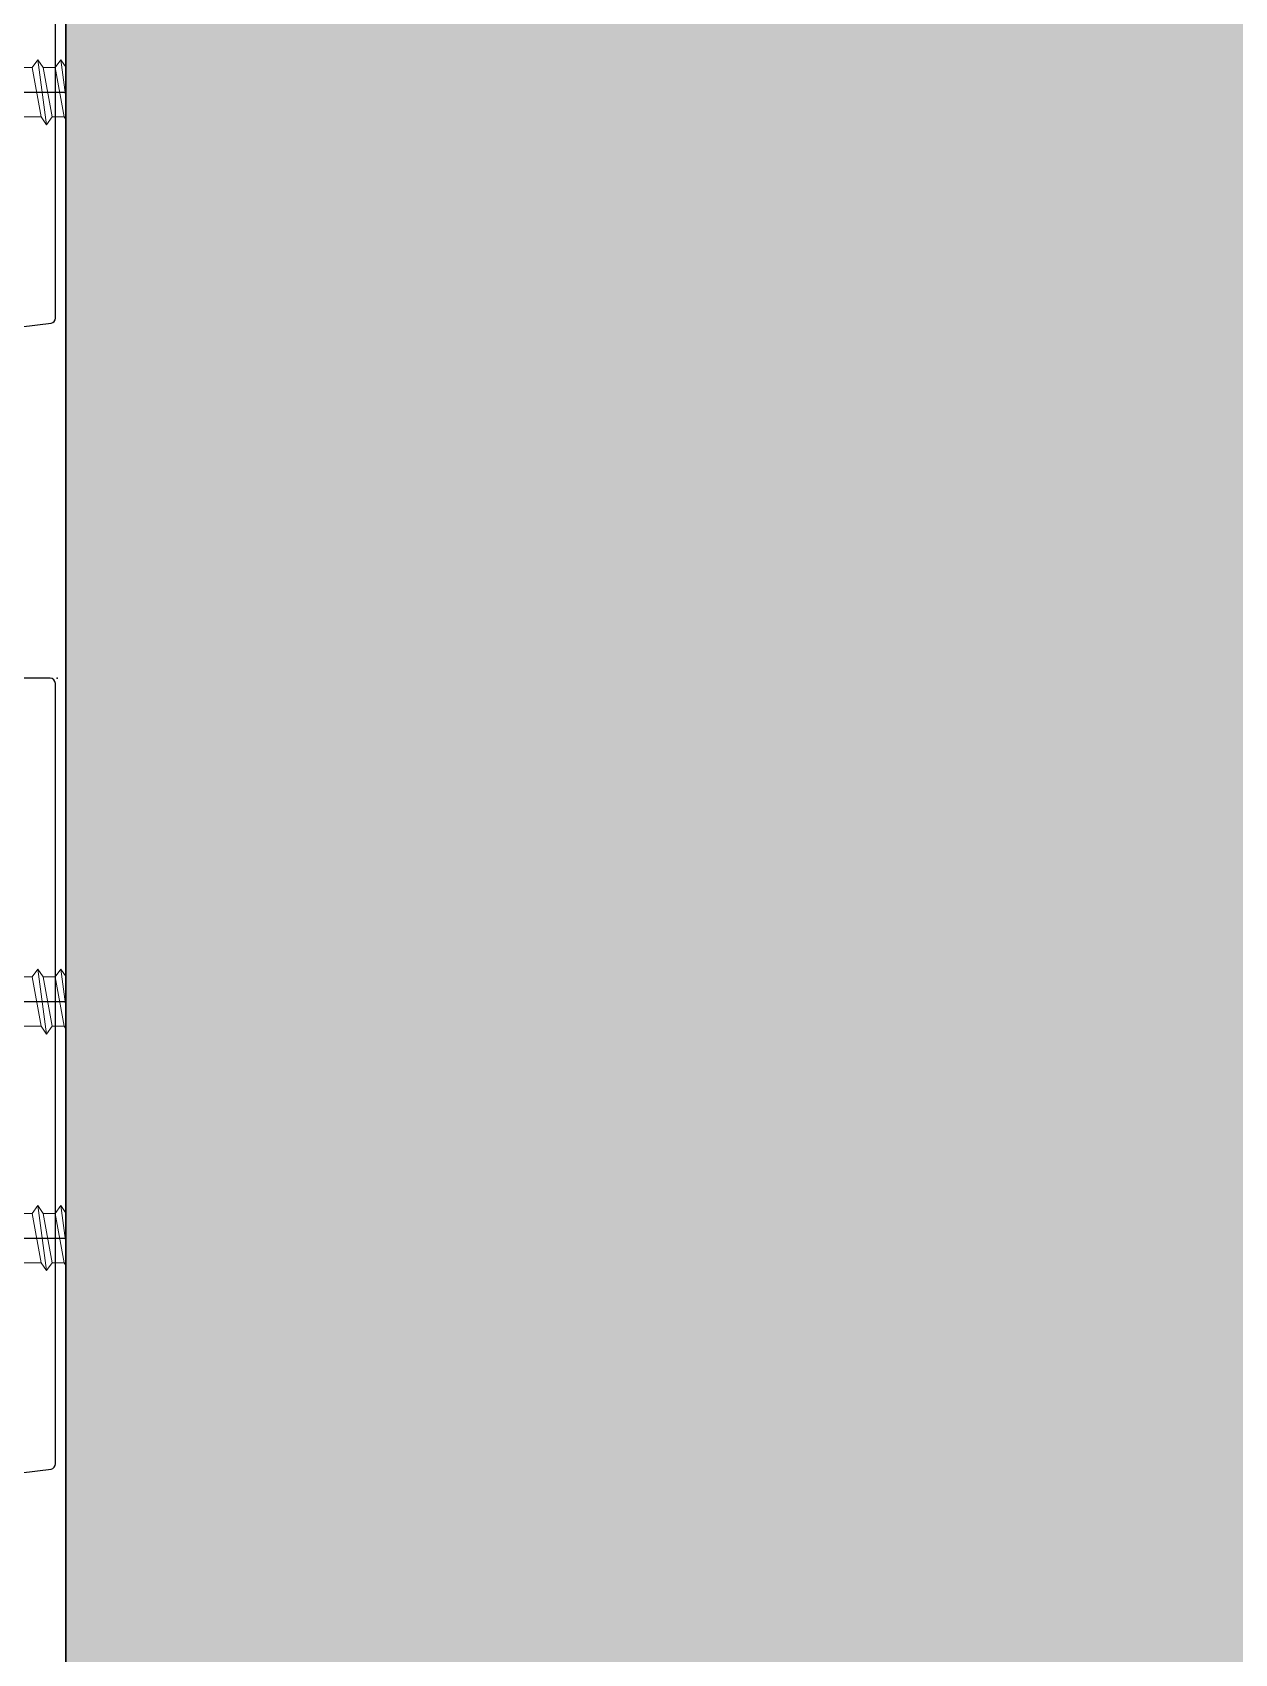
# Model space of a CAD drawing. Header units: millimetres. Extents: x 2519235 to 7246330, y 25937 to 201821.
# Drawn here: x 2717424 to 2717492.2, y 105497.6 to 105589.6 of the extents above; entities that cross this region are included whole.
import ezdxf

# ---------------------------------------------------------------- set-up
doc = ezdxf.new("R2010")
doc.units = ezdxf.units.MM
doc.set_wipeout_variables(frame=1)
doc.linetypes.add('CENTER', pattern=[50.800000000000004, 31.75, -6.35, 6.35, -6.35])
for name, color, linetype in [('010 - ASPG_ACCESSORIES_MAIN_COLOR_1', 7, 'Continuous'), ('010 - ASPG_ACCESSORIES_SUB_COLOR_2', 7, 'Continuous'), ('010 - ASPG_ACCESSORIES_SYMBOL_', 7, 'Continuous'), ('010 - ASPG_EXTR_DEF_SUB', 7, 'Continuous'), ('010 - ASPG_EXTR_MAIN_COLOR_2', 7, 'Continuous'), ('010 - ASPG_FASTERN_MAIN_COLOR_1', 7, 'Continuous'), ('010 - ASPG_FLASHING_HATCH_', 7, 'Continuous'), ('010 - ASPG_FLASHING_MAIN_COLOR_4', 7, 'Continuous'), ('010 - ASPG_FLASHING_WIPEOUT_', 7, 'Continuous'), ('010 - ASPG_FRAMING_CUT_COLOR_4', 7, 'Continuous'), ('010 - ASPG_FRAMING_HATCH_', 7, 'Continuous'), ('010 - ASPG_FRAMING_MAIN_COLOR_2', 7, 'Continuous'), ('010 - ASPG_FRAMING_SUB_COLOR_2', 7, 'Continuous'), ('010 - ASPG_FRAMING_WIPEOUT_', 7, 'Continuous'), ('BOLT & SCREW', 7, 'Continuous'), ('Center Line', 7, 'CENTER')]:
    doc.layers.add(name, color=color, linetype=linetype)
doc.layers.add('12-GRID', color=7, linetype='CENTER', lineweight=13)
doc.layers.add('SCREW', color=7, linetype='Continuous', lineweight=5)

# ---------------------------------------------------------------- blocks, each defined once
blk = doc.blocks.new('*U2952')
at = {"layer": '12-GRID', "color": 7, "linetype": 'CENTER'}
for p, q in [((5.684341886080801e-14, -6.200000000000029), (5.684341886080801e-14, 2.200000000000029)), ((-4.199999999999973, -2), (4.200000000000085, -2))]:
    blk.add_line(p, q, dxfattribs=at)
at = {"layer": 'BOLT & SCREW', "color": 7}
for p, q in [((-0.2288719817826677, -1.446462371730204), (-0.4418749999998197, -0.2325000000002947)), ((0.2288719817822642, -1.446462371730562), (0.4418749999996946, -0.2324999999999764)), ((-0.553537628269381, -1.771128018217196), (-1.767499999999847, -1.558125000000442)), ((-0.4577439635652332, -1.771128018217196), (-0.8837500000000146, -1.558125000000442)), ((-0.2288719817826677, -1.542256036434869), (-0.4418749999998197, -1.116250000000048)), ((0.2288719817822642, -1.542256036434869), (0.4418749999996946, -1.116250000000048)), ((0.4577439635647103, -1.771128018217196), (0.8837499999994917, -1.558125000000442)), ((0.5535376282692559, -1.771128018217196), (1.767500000000001, -1.558125000000124)), ((-0.553537628269381, -2.228871981782805), (-1.767500000000483, -2.441875000000354)), ((-0.4577439635652332, -2.228871981782805), (-0.8837500000000146, -2.441875000000354)), ((-0.2288719817826677, -2.457743963565131), (-0.4418749999998197, -2.883750000000271)), ((-0.2288719817821107, -2.553537628269438), (-0.4418749999998197, -3.767500000000023)), ((0.4418749999996946, -2.883750000000271), (0.2288719817829008, -2.457743963565131)), ((0.2288719817829008, -2.553537628269438), (0.4418749999999732, -3.767500000000023)), ((0.4577439635647103, -2.228871981782805), (0.8837500000001283, -2.441874999999877)), ((0.5535376282692559, -2.228871981782805), (1.767500000000001, -2.441874999999877))]:
    blk.add_line(p, q, dxfattribs=at)
for points in [[(-1.767500000000006, -1.558125000000442), (-0.8837500000001342, -1.558125000000442, 0.4142135623730394), (-0.4418749999998197, -1.116250000000048), (-0.4418749999998197, -0.2325000000002947), (0.4418749999996946, -0.2324999999999764), (0.4418749999996946, -1.116250000000048, 0.4142135623731505), (0.8837500000000089, -1.558125000000442), (1.76750000000012, -1.558125000000124), (1.76750000000012, -2.441874999999877), (0.8837500000000089, -2.441874999999877, 0.414213562373095), (0.4418749999996946, -2.883750000000271), (0.4418749999999732, -3.767500000000023), (-0.4418749999998197, -3.767500000000023), (-0.4418749999998197, -2.883750000000271, 0.4142135623730397), (-0.8837500000001342, -2.441875000000354), (-1.767500000000483, -2.441875000000354)], [(0.2288719817829008, -2.457743963565131, -0.414213562373095), (0.4577439635645909, -2.228871981782805), (0.5535376282692559, -2.228871981782805), (0.5535376282692559, -1.771128018217196), (0.4577439635645909, -1.771128018217196, -0.4142135623730951), (0.228871981782105, -1.542256036434869), (0.228871981782105, -1.446462371730562), (-0.2288719817826677, -1.446462371730204), (-0.2288719817826677, -1.542256036434869, -0.4142135623730951), (-0.4577439635649944, -1.771128018217196), (-0.553537628269381, -1.771128018217196), (-0.553537628269381, -2.228871981782805), (-0.4577439635649944, -2.228871981782805, -0.4142135623730951), (-0.2288719817826677, -2.457743963565131), (-0.2288719817822698, -2.553537628269438), (0.2288719817829008, -2.553537628269438)]]:
    blk.add_lwpolyline(points, format="xyb", close=True, dxfattribs=at)
blk.add_circle((5.684341886080801e-14, -2), 3.5, dxfattribs=at)
blk = doc.blocks.new('000_ASPG_TYP_FILES_20260218-010703_FRAME_EXTR_')
at = {"layer": '010 - ASPG_FRAMING_HATCH_'}
h = blk.add_hatch(dxfattribs=at)
h.set_pattern_fill('ANSI32', scale=0.1, angle=180)
h.set_pattern_definition([(225, (0, 0), (0.6735192090801866, -0.6735192090801868), []), (225, (-0.4490130000000001, 5.498823332255506e-17), (0.6735192090801866, -0.6735192090801868), [])])
edge = h.paths.add_edge_path()
edge.add_line((1.999999996740371, 15.99999999965075), (1.999999996740371, 1.999999999941792))
edge.add_line((1.999999996740371, 1.999999999941792), (39.69999999750871, 1.999999999941792))
edge.add_arc((39.69999999730499, 1.700000000040752), 0.2999999999010399, -3.891028654834372e-08, 89.99999996109239, ccw=False)
edge.add_line((39.99999999720603, 1.699999999837019), (39.99999999720603, 0.2999999996973202))
edge.add_arc((39.69999999750872, 0.2999999996973131), 0.2999999996973131, -90.00000000000142, 1.4210854715202004e-12, ccw=False)
edge.add_line((39.69999999750871, 0), (0.2999999996973202, 0))
edge.add_arc((0.2999999996973273, 0.2999999996973273), 0.2999999996973273, 180.0000000000013, 269.99999999999864, ccw=False)
edge.add_line((0, 0.2999999996973202), (0, 17.69999999989523))
edge.add_arc((0.2999999999301508, 17.70000000012806), 0.2999999999301508, 90.00000004446741, 180.0000000444674, ccw=False)
edge.add_line((0.2999999996973202, 18.00000000005821), (22.5570233851904, 18.00000000005821))
edge.add_arc((22.5570233856712, 18.50000000026317), 0.5000000002049632, 269.9999999449049, 380.2095453190142)
edge.add_arc((26.1699999981368, 19.82999999686102), 3.349999998908497, 182.0637942974167, 200.2095453254992, ccw=False)
edge.add_arc((23.58168000320438, 19.73672835517209), 0.7599999998138507, 2.0637943418387863, 182.0637943418388, ccw=False)
edge.add_arc((26.16999999910358, 19.82999999939922), 1.830000000338361, 182.0637943388468, 447.9362056470717)
edge.add_arc((26.263271644013, 22.41831999551505), 0.7600000000549151, 87.93620564125177, 267.9362056412518, ccw=False)
edge.add_arc((26.16999999863267, 19.8300000075356), 3.349999992334041, 69.79045460402187, 87.9362056313708, ccw=False)
edge.add_arc((27.49999999788272, 23.44297661244421), 0.5000000006038865, 249.7904545688332, 359.9999999442181)
edge.add_line((27.9999999984866, 23.44297661195742), (27.9999999984866, 26.67999999993481))
edge.add_line((27.9999999984866, 26.67999999993481), (28.49999999674037, 27.17999999958556))
edge.add_line((28.49999999674037, 27.17999999958556), (27.9999999984866, 27.67999999970198))
edge.add_line((27.9999999984866, 27.67999999970198), (27.9999999984866, 38.61999999982072))
edge.add_line((27.9999999984866, 38.61999999982072), (28.49999999674037, 39.11999999993714))
edge.add_line((28.49999999674037, 39.11999999993714), (27.9999999984866, 39.62000000005355))
edge.add_line((27.9999999984866, 39.62000000005355), (27.9999999984866, 42.85702338756528))
edge.add_arc((27.49999999787862, 42.85702338707262), 0.5000000006079759, 5.645408219420843e-08, 110.2095454304945)
edge.add_arc((26.16999999884449, 46.46999999186602), 3.349999992147246, 272.0637943651193, 290.20954539329375, ccw=False)
edge.add_arc((26.263271644013, 43.88168000403675), 0.7600000000258301, 92.06379435882718, 272.0637943588272, ccw=False)
edge.add_arc((26.16999999910502, 46.47000000012492), 1.830000000339747, 272.0637943528818, 537.9362056611998)
edge.add_arc((23.58168000320438, 46.56327164435061), 0.7599999998138507, 177.9362056581612, 357.9362056581612, ccw=False)
edge.add_arc((26.16999999825318, 46.47000000263876), 3.349999999025627, 159.7904546748206, 177.9362057022633, ccw=False)
edge.add_arc((22.55702338551316, 47.7999999994954), 0.500000000434755, 339.790454661877, 450.0000000369852)
edge.add_line((22.5570233851904, 48.29999999993015), (0.2999999996973202, 48.29999999993015))
edge.add_arc((0.2999999996973095, 48.59999999962746), 0.2999999996973131, 179.9999999999987, 270.00000000000205, ccw=False)
edge.add_line((0, 48.59999999962747), (0, 59.99999999994179))
edge.add_arc((0.2999999996973202, 59.99999999994179), 0.2999999996973202, 90, 180, ccw=False)
edge.add_line((0.2999999996973202, 60.29999999963911), (4.999999997438863, 60.29999999963911))
edge.add_line((4.999999997438863, 60.29999999963911), (4.999999997438863, 64.99999999959255))
edge.add_arc((5.299999997369017, 64.99999999982538), 0.2999999999301544, 90.0000000444681, 180.0000000444674, ccw=False)
edge.add_line((5.299999997136183, 65.29999999975553), (29.99999999883585, 65.29999999975553))
edge.add_line((29.99999999883585, 65.29999999975553), (29.99999999883585, 63.59999999997672))
edge.add_arc((29.69999999890567, 63.59999999974391), 0.2999999999301721, -89.99999995552861, 4.4463320136856055e-08, ccw=False)
edge.add_line((29.69999999913853, 63.29999999981374), (7.299999997485429, 63.29999999981374))
edge.add_arc((7.29999999771826, 62.99999999988358), 0.2999999999301508, 90.00000004446738, 180.0000000444674)
edge.add_line((6.999999997788109, 62.99999999965075), (6.999999997788109, 58.29999999969732))
edge.add_line((6.999999997788109, 58.29999999969732), (2.300000000162981, 58.29999999969732))
edge.add_arc((2.299999998300336, 57.99999999813735), 0.3000000015599653, 89.99999964426098, 179.999999644261)
edge.add_line((1.999999996740371, 58), (1.999999996740371, 50.60000000003492))
edge.add_arc((2.299999998533172, 50.60000000166475), 0.3000000017928013, 180.000000311273, 270.0000003112706)
edge.add_line((2.300000000162981, 50.29999999987194), (29.69999999913853, 50.29999999987194))
edge.add_arc((29.6999999989348, 49.9999999999709), 0.299999999901047, -3.890897914970992e-08, 89.99999996109108, ccw=False)
edge.add_line((29.99999999883585, 49.99999999976717), (29.99999999883585, 26.67999999993481))
edge.add_line((29.99999999883585, 26.67999999993481), (29.99999999883585, 16.29999999981374))
edge.add_arc((29.6999999989057, 16.2999999995809), 0.2999999999301508, -89.99999995553259, 4.446741286301403e-08, ccw=False)
edge.add_line((29.69999999913853, 15.99999999965075), (1.999999996740371, 15.99999999965075))
at = {"layer": '010 - ASPG_FRAMING_CUT_COLOR_4', "color": 7}
blk.add_lwpolyline([(1.999999996740371, 15.99999999965075), (1.999999996740371, 1.999999999941792), (39.69999999750871, 1.999999999941792, -0.4142135623731089), (39.99999999720603, 1.699999999837019), (39.99999999720603, 0.2999999996973202, -0.4142135623731089), (39.69999999750871, 0), (0.2999999996973202, 0, -0.4142135623730811), (0, 0.2999999996973202), (0, 17.69999999989523, -0.4142135623730951), (0.2999999996973202, 18.00000000005821), (22.5570233851904, 18.00000000005821, 0.5217296884731124), (23.02624112786725, 18.67272727261297, -0.07934163687482358), (22.82217297761235, 19.70935906958766, -1), (24.34118702879641, 19.76409764075652, 2.296345716993233), (26.23590235819574, 21.65881296969019, -1), (26.29064092983026, 23.17782702133991, -0.0793416368716021), (27.32727272447664, 22.9737588702119, 0.5217296884801942), (27.9999999984866, 23.44297661195742), (27.9999999984866, 26.67999999993481), (28.49999999674037, 27.17999999958556), (27.9999999984866, 27.67999999970198), (27.9999999984866, 38.61999999982072), (28.49999999674037, 39.11999999993714), (27.9999999984866, 39.62000000005355), (27.9999999984866, 42.85702338756528, 0.5217296884727316), (27.32727272447664, 43.3262411293108, -0.07934163687522733), (26.29064092983026, 43.122172978241, -1), (26.23590235819574, 44.64118702983251, 2.296345716995783), (24.34118702879641, 46.53590235876618, -1), (22.82217297761235, 46.59064092993503, -0.07934163687201433), (23.02624112786725, 47.62727272690972, 0.5217296884786579), (22.5570233851904, 48.29999999993015), (0.2999999996973202, 48.29999999993015, -0.4142135623731158), (0, 48.59999999962747), (0, 59.99999999994179, -0.414213562373095), (0.2999999996973202, 60.29999999963911), (4.999999997438863, 60.29999999963911), (4.999999997438863, 64.99999999959255, -0.4142135623730879), (5.299999997136183, 65.29999999975553), (29.99999999883585, 65.29999999975553), (29.99999999883585, 63.59999999997672, -0.4142135623730533), (29.69999999913853, 63.29999999981374), (7.299999997485429, 63.29999999981374, 0.4142135623730949), (6.999999997788109, 62.99999999965075), (6.999999997788109, 58.29999999969732), (2.300000000162981, 58.29999999969732, 0.4142135623730948), (1.999999996740371, 58), (1.999999996740371, 50.60000000003492, 0.4142135623730845), (2.300000000162981, 50.29999999987194), (29.69999999913853, 50.29999999987194, -0.4142135623730951), (29.99999999883585, 49.99999999976717), (29.99999999883585, 26.67999999993481), (29.99999999883585, 16.29999999981374, -0.4142135623730951), (29.69999999913853, 15.99999999965075)], format="xyb", close=True, dxfattribs=at)
at = {"color": 7}
for p in [(26.16999999736436, 48.46999999973923), (26.16999999736436, 21.82999999966705)]:
    blk.add_blockref('*U2952', p, dxfattribs=at)
blk = doc.blocks.new('PZG35-9D5')
at = {"layer": 'Center Line', "color": 7}
blk.add_line((1.4210854715202e-14, 3.733653355866409), (1.4210854715202e-14, -10.53404386090006), dxfattribs=at)
at = {"layer": 'SCREW', "color": 7}
for p, q in [((-1.399999999999963, 2.842170943040401e-14), (-1.399999999999963, -1.090192378864657)), ((1.399999999999991, 0), (1.399999999999991, -0.5901923788647139)), ((-1.850000000000009, -1.399999999999977), (1.850000000000037, -0.8999999999999773)), ((-1.399999999999963, -1.090192378864685), (1.399999999999991, -0.5901923788646855)), ((1.850000000000037, -0.8999999999999773), (1.399999999999991, -0.5901923788646855)), ((1.850000000000037, -0.8999999999999773), (1.399999999999991, -1.209807621135297)), ((-1.850000000000009, -1.399999999999977), (-1.399999999999963, -1.090192378864685)), ((-1.850000000000009, -1.399999999999977), (-1.399999999999963, -1.709807621135297)), ((-1.399999999999963, -1.709807621135297), (1.399999999999991, -1.209807621135297)), ((-1.399999999999963, -1.709807621135269), (-1.399999999999963, -2.390192378864697)), ((1.399999999999991, -1.209807621135269), (1.399999999999991, -1.890192378864725)), ((-1.850000000000009, -2.699999999999989), (1.850000000000037, -2.199999999999989)), ((-1.850000000000009, -2.699999999999989), (-1.399999999999963, -2.390192378864697)), ((-1.850000000000009, -2.699999999999989), (-1.399999999999963, -3.009807621135309)), ((-1.399999999999963, -2.390192378864697), (1.399999999999991, -1.890192378864697)), ((-1.399999999999963, -3.009807621135309), (1.399999999999991, -2.509807621135309)), ((1.850000000000037, -2.199999999999989), (1.399999999999991, -1.890192378864697)), ((1.850000000000037, -2.199999999999989), (1.399999999999991, -2.509807621135309)), ((1.399999999999991, -2.50980762113528), (1.399999999999991, -3.190192378864708)), ((-1.399999999999963, -3.009807621135309), (-1.399999999999963, -3.690192378864708)), ((-1.399999999999963, -3.690192378864708), (-0.8446989986695002, -3.591031485769975)), ((0.5619885887190463, -3.339837273736322), (1.399999999999991, -3.190192378864708)), ((0.7141825614195483, -3.653488843051434), (1.850000000000037, -3.5)), ((1.850000000000037, -3.5), (1.399999999999991, -3.190192378864708)), ((1.850000000000037, -3.5), (1.399999999999991, -3.80980762113532)), ((-1.850000000000009, -4), (-1.399999999999963, -3.690192378864708)), ((-1.850000000000009, -4), (-0.9911470940920566, -3.883938796498938)), ((-1.850000000000009, -4), (-1.399999999999963, -4.30980762113532)), ((-1.399999999999963, -4.30980762113532), (-1.184865735341859, -4.271390788160659)), ((-1.399999999999963, -4.309807621135349), (-1.399999999999963, -8.099999999999966)), ((0.7141825614195483, -3.932275020881832), (1.399999999999991, -3.80980762113532)), ((0.7141825614195483, -4.612659778611231), (1.399999999999991, -4.49019237886472)), ((1.399999999999991, -3.809807621135349), (1.399999999999991, -4.490192378864691)), ((1.850000000000037, -4.800000000000011), (1.399999999999991, -4.49019237886472)), ((0.7141825614195483, -4.953488843051389), (1.850000000000037, -4.800000000000011)), ((0.7141825614195483, -5.232275020881843), (1.399999999999991, -5.109807621135332)), ((1.850000000000037, -4.800000000000011), (1.399999999999991, -5.109807621135332)), ((1.399999999999991, -5.109807621135332), (1.399999999999991, -8.099999999999966)), ((1.4210854715202e-14, -9.5), (-1.399999999999963, -8.099999999999966)), ((1.4210854715202e-14, -9.5), (1.399999999999991, -8.099999999999966))]:
    blk.add_line(p, q, dxfattribs=at)
blk.add_lwpolyline([(1.4210854715202e-14, -9.5), (0.7141825614195483, -5.232275020881843), (0.7141825614195483, -3.600899293750615, 0.4176573264866609), (0.4106596181599826, -3.300919979679151, 0.1081021898226624), (-0.8446989986694433, -3.591031485769975), (-1.399999999999991, -4.701675652739141)], format="xyb", dxfattribs=at)
blk = doc.blocks.new('*U2951')
at = {"layer": 'SCREW', "color": 7}
blk.add_lwpolyline([(3.026373332565058, 1.780836269555209, 0.09905967801670053), (0.7999999999999687, 2.546427498927414), (0.7999999999999687, 2.274284095813357), (-0.800000000000054, 2.274284095813357), (-0.800000000000054, 2.546427498927414, 0.09905967801670058), (-3.026373332565143, 1.780836269555209, 0.2665876613401604), (-3.500000000000043, 0.9556546004010897), (-3.500000000000043, 0.1999999999999886, 0.4142135623730938), (-3.300000000000054, 0), (3.299999999999997, 0, 0.4142135623731049), (3.499999999999986, 0.1999999999999886), (3.499999999999957, 0.9556546004010897, 0.2665876613401604)], format="xyb", close=True, dxfattribs=at)
blk.add_blockref('PZG35-9D5', (-1.4210854715202e-14, 0), dxfattribs=at)
blk = doc.blocks.new('*U2950')
at = {"color": 7}
blk.add_point((0, 0), dxfattribs=at)
at = {"layer": '010 - ASPG_ACCESSORIES_MAIN_COLOR_1', "color": 7}
blk.add_lwpolyline([(-39.69999999902211, -0.5999999995172398, 0.4142135623731156), (-39.99999999883585, -0.8999999995638059), (-39.99999999883585, -7.366962144914214, 0.5773502691897371), (-39.65044321701862, -7.568778847059366), (-36.64260295056738, -5.832201459393036, 0.7673269879794871), (-36.78520590183325, -5.299999999645297), (-37.89999999874271, -5.299999999645297, -0.4142135623735732), (-38.19999999902211, -4.999999999656938), (-38.19999999902211, -2.799999999587089, -0.4142135623730951), (-37.99999999883585, -2.59999999951724), (-32.18326623388566, -2.59999999951724, -0.3888787318530097), (-31.98402729420923, -2.782568851142787), (-31.8474567013327, -4.343577870872468, 0.3888787318530089), (-31.34935935237445, -4.799999999528882), (-30.29999999911524, -4.799999999528882, 0.4142135623732408), (-29.99999999883585, -4.499999999540523), (-29.99999999883585, -2.899999999505599, -0.4142135623731785), (-29.69999999902211, -2.59999999951724), (0.4107479506637901, -2.59999999951724, -0.3789692262628873), (3.38851808081381, -5.235465979035143), (7.952927200356498, -42.5207682372482, 0.4465929586642906), (11.6177961837966, -45.07649022702281, -0.4898018444424612), (16.07846395508386, -48.68238816667036), (16.06490363762714, -49.36225294566866, -0.1824796859550777), (15.80227640201338, -50.01801436272836, -0.2679491924113072), (15.32539491611533, -50.16829426406803, 1.122114645179816), (15.09990952932276, -52.3421093734276, 0.4050039718497206), (18.0645059288945, -49.40213623346681), (18.07806624681689, -48.72227145435209, 0.4898054953707174), (11.15966573380865, -43.12966807454978, -0.4465970485362636), (9.938031048281118, -42.27776159492242), (4.866356541635469, -0.8481197821154633, 0.3641755342157969), (4.570876519894227, -0.5999999995172398)], format="xyb", close=True, dxfattribs=at)
at = {"layer": '010 - ASPG_EXTR_DEF_SUB', "color": 7}
for p in [(-39.99999999883585, -0.4999999995172402), (43.44495566345738, -76.89999999944341), (43.44495566345738, -77.49999999954052)]:
    blk.add_point(p, dxfattribs=at)
at = {"layer": '010 - ASPG_EXTR_MAIN_COLOR_2', "color": 7}
blk.add_lwpolyline([(11.37409105408005, -48.15170148877115), (11.47245816211216, -47.43577758665815), (12.17779493960552, -47.55667202338264), (12.29266474000178, -46.78670596401826, -0.5355375090189683), (14.1918134491425, -49.16870282323253, 0.9915718169393263), (15.66379558271728, -49.57599316951273, 1.157025413028558), (8.792231505503878, -48.77291728999153, -0.6885576205791355), (8.274611146422103, -48.98797988444021), (-17.14292736421339, -22.16859813180672), (-32.34153279638849, -6.131750148785431), (-32.34153279638849, -2.899999981694054, 0.4143115081626392), (-32.64163311407901, -2.59999999951724), (-37.54163311352022, -2.59999999951724, 0.4141156188887998), (-37.84153278893791, -2.899999981635847), (-37.84153278893791, -4.299999988411218, 0.4142135623731781), (-37.54153279098682, -4.599999986478724), (-35.98884801496752, -4.599999986478724, -0.205894629290155), (-35.77110154624097, -4.693635078269653), (33.22969053988345, -77.49999999954052), (43.14495566324331, -77.49999999954052, 0.6681786376628355), (43.35708769806661, -76.98786796536915), (40.5215537941549, -74.1523340573247, 0.6681786381757795), (40.00942175951786, -74.36446609156592), (40.00942175951786, -75.99999999802712), (33.87471885257401, -75.99999999802712), (11.86384030175395, -52.7751643466243, -0.5583539238224016), (12.08261241135187, -51.95244935475676, 0.7662751832817146), (12.03674733010121, -50.39291741001107, -0.4385828234445206), (10.70630855322815, -48.05207626283555)], format="xyb", close=True, dxfattribs=at)
at = {"layer": 'SCREW', "color": 7, "rotation": 180}
for p in [(-21.64901723782532, -2.499999999924694), (-8.237076249206439, -2.499999999924694)]:
    blk.add_blockref('*U2951', p, dxfattribs=at)
blk = doc.blocks.new('*U2380')
at = {"color": 7}
blk.add_wipeout([(1439.999999999998, 4.00000000177306), (60.00000000297587, 3.9999999999997726), (60.00000000297587, 69.29999999999973), (1439.999999999998, 69.30000000177279)], dxfattribs=at).dxf.layer = '010 - ASPG_FRAMING_WIPEOUT_'
at = {"layer": '010 - ASPG_FRAMING_MAIN_COLOR_2', "color": 7}
blk.add_lwpolyline([(1410.000000001163, 69.30000000177304), (90.00000000181171, 69.3), (90.00000000181171, 6), (1410.000000001163, 6.000000001773035)], close=True, dxfattribs=at)
at = {"layer": '010 - ASPG_FRAMING_SUB_COLOR_2', "color": 7}
for points in [[(1439.999999999998, 4.000000001773035), (60.00000000297587, 4), (60.00000000297587, 69.3), (1439.999999999998, 69.30000000177304)], [(60.00000000297587, 2.000000000715772), (60.00000000297587, 4), (1439.999999999998, 4.000000001773035), (1439.999999999998, 2.000000002488807)]]:
    blk.add_lwpolyline(points, close=True, dxfattribs=at)
at = {"color": 7, "xscale": -1, "rotation": 180}
for p in [(1335.000000001804, 69.3), (1400.000000001804, 69.3)]:
    blk.add_blockref('*U2950', p, dxfattribs=at)
at = {"color": 7, "xscale": -1}
blk.add_blockref('000_ASPG_TYP_FILES_20260218-010703_FRAME_EXTR_', (1439.999999999998, 4.000000001773035), dxfattribs=at)
blk = doc.blocks.new('W-1-PP17-ENT1_REV02_20260416-153151_PP17_ENT1_ASPG_MAIN_UPPL')
at = {"color": 7, "xscale": -1.000000000000002, "rotation": 90}
blk.add_blockref('*U2380', (-17049, -11799.99999999907), dxfattribs=at)
blk = doc.blocks.new('*U3382')
at = {"layer": '010 - ASPG_ACCESSORIES_SUB_COLOR_2', "color": 7}
for p, q in [((-2.084999999999127, -1.547816335794778), (-2.084999999999127, 0)), ((2.084999999999013, -1.047816335789321), (2.084999999999127, 0)), ((-2.729999999999563, -1.899999999995998), (2.729999999999563, -1.399999999995998)), ((-2.729999999999563, -1.899999999995998), (-2.084999999999127, -1.547816335789321)), ((-2.084999999999127, -1.547816335789321), (2.084999999999127, -1.047816335789321)), ((-2.084999999999127, -2.252183664200857), (2.084999999999127, -1.752183664200857)), ((2.729999999999563, -1.399999999995998), (2.084999999999127, -1.047816335789321)), ((2.729999999999563, -1.399999999995998), (2.084999999999127, -1.752183664200857)), ((2.084999999999013, -2.847816335790412), (2.0849999999989, -1.752183664201084)), ((-2.729999999999563, -1.899999999995998), (-2.084999999999127, -2.252183664200857)), ((-2.084999999999013, -3.347816335790412), (-2.084999999999127, -2.252183664206314)), ((-2.729999999999563, -3.69999999999709), (2.729999999999563, -3.19999999999709)), ((-2.729999999999563, -3.69999999999709), (-2.084999999999127, -3.347816335790412)), ((-2.084999999999127, -3.347816335790412), (2.084999999999127, -2.847816335790412)), ((-2.084999999999127, -4.052183664201948), (2.084999999999127, -3.552183664201948)), ((2.729999999999563, -3.19999999999709), (2.084999999999127, -2.847816335790412)), ((2.729999999999563, -3.19999999999709), (2.084999999999127, -3.552183664201948)), ((2.084999999999241, -4.647816335791504), (2.084999999999241, -3.552183664201948)), ((-2.729999999999563, -3.69999999999709), (-2.084999999999127, -4.052183664201948)), ((-2.0849999999989, -5.147816335791504), (-2.084999999999013, -4.052183664201948)), ((-2.729999999999563, -5.499999999998181), (2.729999999999563, -4.999999999998181)), ((-2.729999999999563, -5.499999999998181), (2.729999999999563, -4.999999999998181)), ((-2.729999999999563, -5.499999999998181), (-2.084999999999127, -5.147816335791504)), ((-2.729999999999563, -5.499999999998181), (-2.084999999999127, -5.147816335791504)), ((-2.729999999999563, -5.499999999998181), (-2.084999999999127, -5.852183664203039)), ((-2.729999999999563, -5.499999999998181), (-2.084999999999127, -5.852183664203039)), ((-2.084999999999127, -5.147816335791504), (2.084999999999127, -4.647816335791504)), ((-2.084999999999127, -5.147816335791504), (2.084999999999127, -4.647816335791504)), ((-2.084999999999127, -5.852183664203039), (2.084999999999127, -5.352183664203039)), ((-2.084999999999127, -5.852183664203039), (2.084999999999127, -5.352183664203039)), ((2.729999999999563, -4.999999999998181), (2.084999999999127, -4.647816335791504)), ((2.729999999999563, -4.999999999998181), (2.084999999999127, -4.647816335791504)), ((2.729999999999563, -4.999999999998181), (2.084999999999127, -5.352183664203039)), ((2.729999999999563, -4.999999999998181), (2.084999999999127, -5.352183664203039)), ((2.084999999999127, -6.447816335792595), (2.084999999999127, -5.352183664203039)), ((2.084999999999127, -6.447816335792595), (2.084999999999241, -5.352183664203039)), ((-2.084999999999127, -6.947816335792595), (-2.0849999999989, -5.852183664203039)), ((-2.084999999999127, -6.947816335792595), (-2.084999999999127, -5.852183664203039)), ((-2.729999999999563, -7.299999999999272), (2.729999999999563, -6.799999999999272)), ((-2.729999999999563, -7.299999999999272), (-2.084999999999127, -6.947816335792595)), ((-2.729999999999563, -7.299999999999272), (-2.084999999999127, -7.652183664204131)), ((-2.084999999999127, -6.947816335792595), (2.084999999999127, -6.447816335792595)), ((-2.084999999999127, -7.652183664204131), (2.084999999999127, -7.152183664204131)), ((2.729999999999563, -6.799999999999272), (2.084999999999127, -6.447816335792595)), ((2.729999999999563, -6.799999999999272), (2.084999999999127, -7.152183664204131)), ((2.084999999999127, -8.247816335793686), (2.084999999999127, -7.152183664204131)), ((-2.084999999999127, -8.747816335793686), (-2.084999999999127, -7.652183664204131)), ((0.4333070988686814, -8.43729858455481), (2.084999999999127, -8.247816335793686)), ((2.729999999999563, -8.599999999998545), (2.084999999999127, -8.247816335793686)), ((-2.729999999999563, -9.099999999998545), (-2.084999999999127, -8.747816335793686)), ((-2.729999999999563, -9.099999999998545), (-1.568355612604137, -8.982641209644498)), ((-2.729999999999563, -9.099999999998545), (-2.084999999999127, -9.452183664205222)), ((-2.084999999999127, -8.747816335793686), (-1.064489079482883, -8.605286877620529)), ((0.7141825614198751, -8.775605983184505), (2.729999999999563, -8.599999999998545)), ((0.7141825614198751, -9.102437496409038), (2.084999999999127, -8.952183664205222)), ((2.729999999999563, -8.599999999998545), (2.084999999999127, -8.952183664205222)), ((2.084999999999127, -10.04781633579296), (2.084999999999127, -8.952183664205222)), ((-2.084999999999127, -9.452183664205222), (-1.629698446698967, -9.388594061787444)), ((-2.084999999999127, -10.54781633579296), (-2.084999999999127, -9.452183664205222)), ((0.7141825614198751, -10.20507654483481), (2.084999999999127, -10.04781633579296)), ((2.729999999999563, -10.39999999999964), (2.084999999999127, -10.04781633579296)), ((-2.729999999999563, -10.89999999999964), (-2.084999999999127, -10.54781633579296)), ((-2.729999999999563, -10.89999999999964), (-1.844567201240352, -10.81054635710279)), ((-2.729999999999563, -10.89999999999964), (-2.084999999999127, -11.25218366420449)), ((-2.084999999999127, -10.54781633579296), (-1.798826981090315, -10.50784803706301)), ((0.7141825614198751, -10.57560598318378), (2.729999999999563, -10.39999999999964)), ((0.7141825614198751, -10.90243749640831), (2.084999999999127, -10.75218366420449)), ((2.729999999999563, -10.39999999999964), (2.084999999999127, -10.75218366420449)), ((2.084999999999127, -10.75218366420449), (2.084999999999127, -15.59999999999854)), ((-2.084999999999127, -11.25218366420449), (-1.907557413303948, -11.22740118002912)), ((-2.084999999999127, -12.40167565273805), (-2.084999999999127, -11.25218366420449)), ((-2.084999999999127, -12.40167565273805), (-2.084999999999127, -15.59999999999854)), ((0, -17.19999999999891), (-2.084999999999127, -15.59999999999854)), ((0, -17.19999999999891), (2.084999999999127, -15.59999999999854))]:
    blk.add_line(p, q, dxfattribs=at)
blk.add_lwpolyline([(0, -17.19999999999891), (0.7141825614198751, -11.45704931750151), (0.7141825614198751, -8.736688384093213, 0.4176573264866609), (0.4106596181591158, -8.436709070021607, 0.07099332720072511), (-1.529698998669119, -8.726820576112004), (-2.084999999999127, -12.40167565273805)], format="xyb", dxfattribs=at)
at = {"layer": '010 - ASPG_ACCESSORIES_SYMBOL_', "color": 7, "linetype": 'CENTER'}
blk.add_line((0, 6.142561988594025), (0, -18.19999999999891), dxfattribs=at)
at = {"layer": '010 - ASPG_FASTERN_MAIN_COLOR_1', "color": 7}
for p, q in [((-4.170000000000073, 5.049999999999272), (-4.170000000000073, 1.200000000000728)), ((3.127500000000509, 5.450000000000728), (-3.127500000000509, 5.450000000000728)), ((-2.084999999999127, 5.049999999999272), (-2.084999999999127, 1.200000000000728)), ((2.084999999999127, 5.049999999999272), (2.084999999999127, 1.200000000000728)), ((4.170000000000073, 5.049999999999272), (4.170000000000073, 1.200000000000728)), ((-5.200000000000728, 0.8500000000003638), (-4.170000000000073, 1.200000000000728)), ((4.170000000000073, 1.200000000000728), (-4.170000000000073, 1.200000000000728)), ((-2.57630675031578, 0.8500000000003638), (-2.084999999999127, 1.200000000000728)), ((2.44630675031658, 0.8500000000003638), (2.084999999999127, 1.200000000000728)), ((5.200000000000728, 0.8500000000003638), (4.170000000000073, 1.200000000000728)), ((-5.5, 0.5499999999992724), (-5.5, 0)), ((5.5, 0), (-5.5, 0)), ((5.200000000000728, 0.8500000000003638), (-5.200000000000728, 0.8500000000003638)), ((5.5, 0.5499999999992724), (5.5, 0))]:
    blk.add_line(p, q, dxfattribs=at)
for centre, radius, start, end in [((-3.127500000000509, 3.891492187500262), 1.55850781249987, 48.01707852331997, 131.98292147668), ((0, -0.1840312499989523), 5.634031249999114, 68.2799117114248, 111.7200882885752), ((3.127500000000509, 3.891492187500262), 1.558507812499965, 48.01707852331997, 131.98292147668), ((-5.200000000000728, 0.5499999999992724), 0.3, 90, 180), ((5.200000000000728, 0.5499999999992724), 0.3, 0, 90)]:
    blk.add_arc(centre, radius, start, end, dxfattribs=at)
blk = doc.blocks.new('*U2118')
at = {"color": 7, "xscale": -1, "rotation": 270}
blk.add_blockref('*U3382', (3, 10.99999999995634), dxfattribs=at)
blk = doc.blocks.new('*U2916')
at = {"color": 7}
blk.add_wipeout([(0, 69.29999999994834), (1519.1409900914068, 69.29999999984648), (1397.8409900916402, -52.00000000009868), (0, -51.99999999999682)], dxfattribs=at).dxf.layer = '010 - ASPG_FLASHING_WIPEOUT_'
blk = doc.blocks.new('*U2912')
at = {"color": 7}
blk.add_wipeout([(0, 69.29999999994743), (1517.300000001726, 69.29999999984557), (1396.000000001959, -52.00000000009959), (0, -51.99999999999818)], dxfattribs=at).dxf.layer = '010 - ASPG_FLASHING_WIPEOUT_'
at = {"layer": '010 - ASPG_FLASHING_HATCH_'}
h = blk.add_hatch(dxfattribs=at)
h.set_pattern_fill('DOTS', scale=0.1)
h.set_pattern_definition([(0, (0, 0), (3.96875, 7.9375), [0, -7.9375])])
h.paths.add_polyline_path([(-2.8421709430404e-14, 69.29999999999998), (1517.300000001905, 69.29999999989843), (1396.000000002138, -52.00000000010156), (3.155443620884047e-30, -52.00000000000001)])
at = {"layer": '010 - ASPG_FLASHING_MAIN_COLOR_4', "color": 7}
blk.add_lwpolyline([(-2.8421709430404e-14, 69.29999999999998), (1517.300000001905, 69.29999999989843), (1396.000000002138, -52.00000000010156), (3.155443620884047e-30, -52.00000000000001)], close=True, dxfattribs=at)
blk = doc.blocks.new('W-1-PP17-ENT1_REV03_20260621-000232_LOPF_FLASHING')
at = {"color": 7, "rotation": 180}
blk.add_blockref('*U2916', (-15599.15900990833, -13247.99999999907), dxfattribs=at)
at = {"color": 7, "xscale": -1.000000000000002, "rotation": 90}
blk.add_blockref('*U2912', (-17049, -11799.99999999907), dxfattribs=at)
blk = doc.blocks.new('*U3374')
at = {"color": 7, "xscale": -1, "rotation": 270}
blk.add_blockref('*U3382', (3, 10.99999999995634), dxfattribs=at)

msp = doc.modelspace()

# ---------------------------------------------------------------- block references
at = {"color": 7}
msp.add_blockref('*U2118', (2717493.160699637, 105512.9420134598), dxfattribs=at)

# ---------------------------------------------------------------- next in the draw order: block references
msp.add_blockref('*U3374', (2717493.160699637, 105512.9420134598), dxfattribs=at)

# ---------------------------------------------------------------- next in the draw order: block references
msp.add_blockref('W-1-PP17-ENT1_REV02_20260416-153151_PP17_ENT1_ASPG_MAIN_UPPL', (2734544.160699638, 118712.9420134598), dxfattribs=at)

# ---------------------------------------------------------------- next in the draw order: block references
msp.add_blockref('W-1-PP17-ENT1_REV03_20260621-000232_LOPF_FLASHING', (2734544.160699638, 118712.9420134598), dxfattribs=at)

doc.saveas('drawing.dxf')
